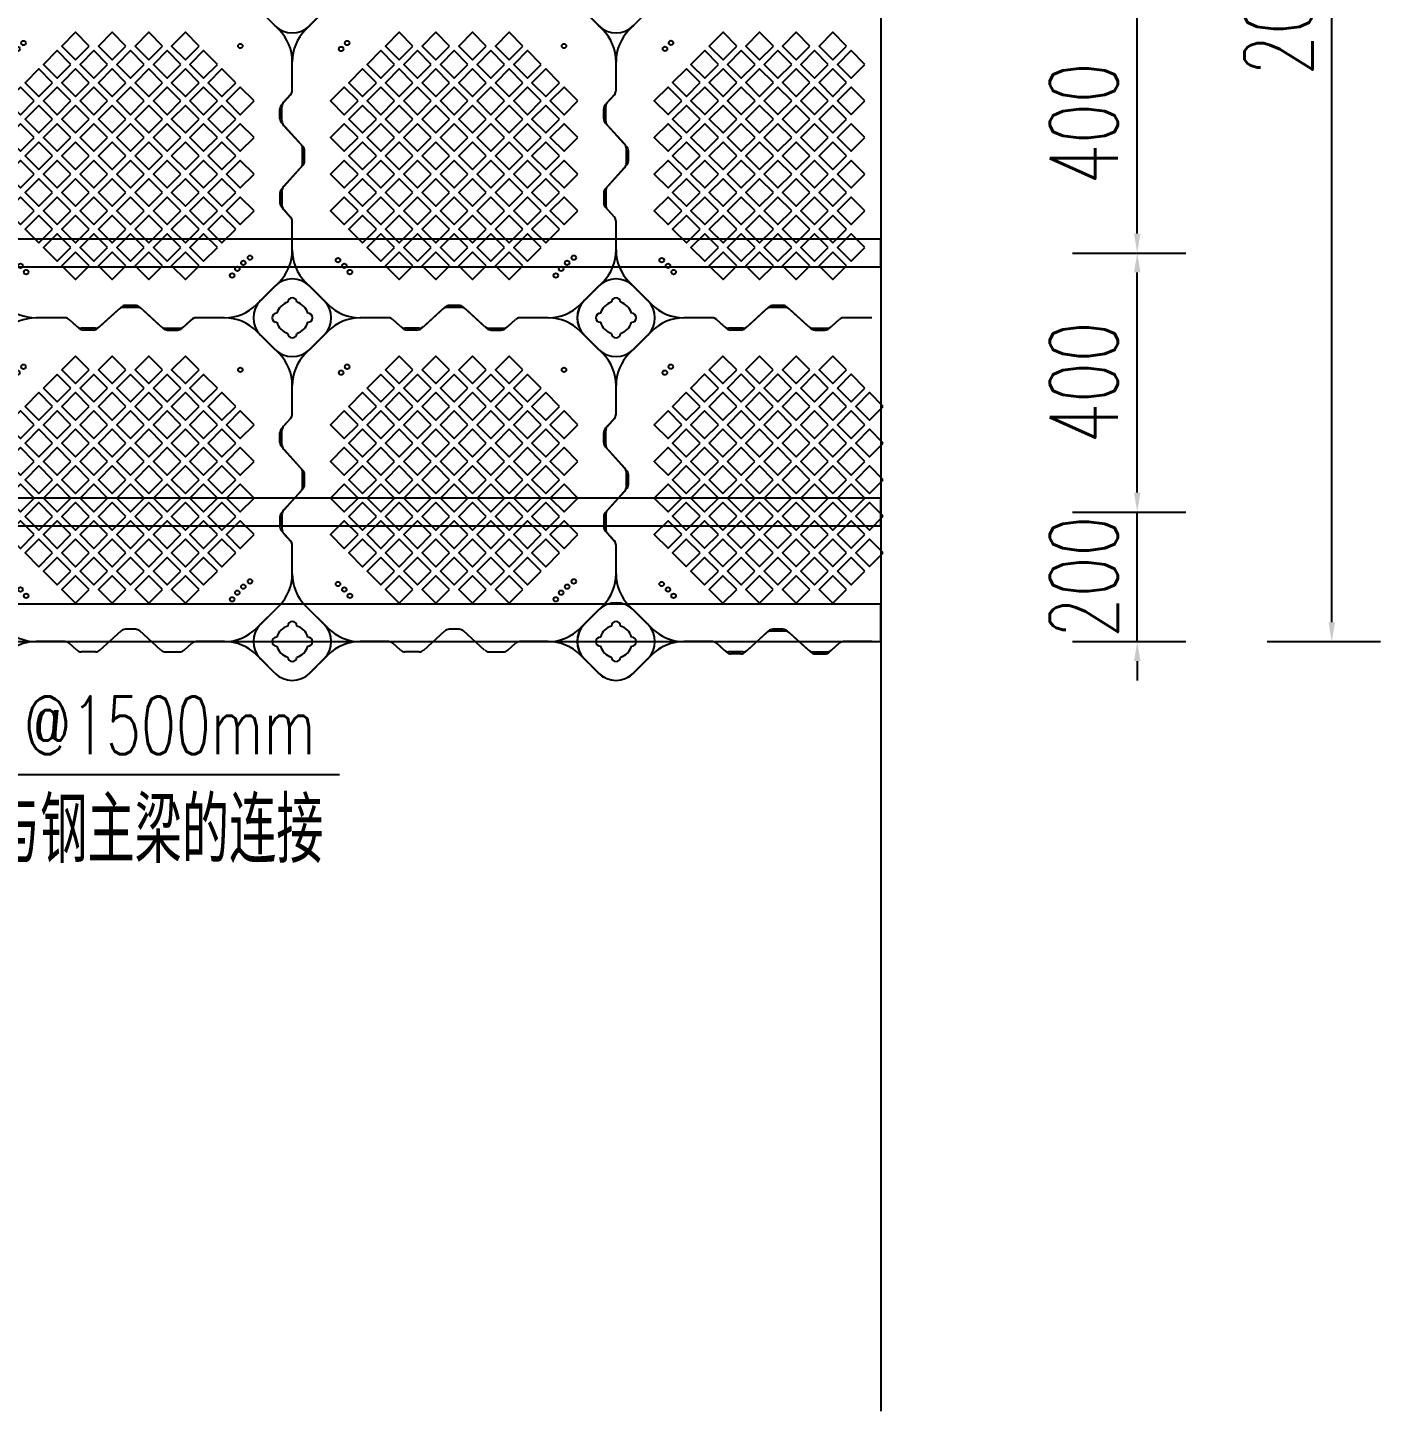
# Model space of a CAD drawing. Header units: millimetres. Extents: x -1003406 to 3312184, y 81337 to 716393.
# Drawn here: x 1159834 to 1161923, y 439045 to 441182 of the extents above; entities that cross this region are included whole.
import ezdxf

# ---------------------------------------------------------------- set-up
doc = ezdxf.new("R2010")
doc.units = ezdxf.units.MM
doc.header["$LTSCALE"] = 10
doc.layers.get('Defpoints').update_dxf_attribs({"linetype": 'CONTINUOUS'})
for name, color, linetype in [('DIM_LEAD', 3, 'CONTINUOUS'), ('DIM_SYMB', 3, 'CONTINUOUS'), ('PUB_TEXT', 7, 'CONTINUOUS'), ('W-FLOAT_BOWL浮筒', 253, 'CONTINUOUS'), ('W-STEEL_FRAME钢架', 3, 'CONTINUOUS')]:
    doc.layers.add(name, color=color, linetype=linetype)
doc.layers.add('文字及标注', color=3, linetype='CONTINUOUS', lineweight=15)
doc.styles.add('_TCH_DIM', font='SIMPLEX', dxfattribs={"bigfont": 'GBCBIG'})
doc.styles.add('STANDARD_T3', font='simplex.shx', dxfattribs={"width": 0.7, "bigfont": 'gbcbig.shx'})
doc.dimstyles.new('W&&30', dxfattribs={"dimtxt": 105, "dimasz": 30, "dimexe": 75, "dimexo": 90, "dimgap": 30, "dimtad": 1, "dimdec": 0, "dimzin": 0, "dimdsep": 46, "dimtxsty": 'STANDARD_T3', "dimcen": 0.09, "dimclrd": 1, "dimclre": 1, "dimclrt": 7, "dimazin": 2, "dimtfac": 1, "dimtdec": 0, "dimtix": 1, "dimtmove": 2, "dimatfit": 3, "dimfxl": 100, "dimtolj": 1, "dimtzin": 0, "dimarcsym": 0})

# ---------------------------------------------------------------- blocks, each defined once
blk = doc.blocks.new('旗华浮筒')
at = {"layer": 'W-FLOAT_BOWL浮筒'}
for p, q in [((-548.8, 526.9), (-526.9, 548.8)), ((-473.2, 548.8), (-444.8, 520.5)), ((-26.8, 548.8), (-55.2, 520.5)), ((26.9, 548.8), (48.8, 526.9)), ((-332.9, 513.4), (-344.7, 502.6)), ((-303.9, 516), (-326.1, 516)), ((-297.1, 513.4), (-264.4, 483.6)), ((-202.9, 513.4), (-235.6, 483.6)), ((-196.1, 516), (-173.9, 516)), ((-167.1, 513.4), (-155.3, 502.6)), ((-395.4, 500), (-351.5, 500)), ((-148.5, 500), (-104.7, 500)), ((-548.8, 473.2), (-520.5, 444.8)), ((-479.5, 444.8), (-444.8, 479.5)), ((-257.6, 481), (-242.4, 481)), ((-20.5, 444.8), (-55.2, 479.5)), ((48.8, 473.2), (20.5, 444.8)), ((-500, 351.5), (-500, 395.4)), ((0, 351.3), (0, 395.4)), ((-513.4, 332.9), (-502.6, 344.7)), ((-16.4, 329.4), (-2.6, 344.5)), ((-516, 303.9), (-516, 326.1)), ((-19, 307.4), (-19, 322.6)), ((-16.4, 300.6), (13.4, 267.9)), ((-513.4, 297.1), (-483.6, 264.4)), ((-481, 242.4), (-481, 257.6)), ((16, 238.9), (16, 261.1)), ((-513.4, 202.9), (-483.6, 235.6)), ((-16.4, 199.4), (13.4, 232.1)), ((-516, 196.1), (-516, 173.9)), ((-19, 192.6), (-19, 177.4)), ((-513.4, 167.1), (-502.6, 155.3)), ((-16.4, 170.6), (-2.6, 155.5)), ((-500, 104.7), (-500, 148.5)), ((0, 104.7), (0, 148.7)), ((-548.8, 26.8), (-520.5, 55.2)), ((-444.8, 20.5), (-479.5, 55.2)), ((-55.2, 20.5), (-20.5, 55.2)), ((48.8, 26.8), (20.5, 55.2)), ((-395.4, 0), (-351.3, 0)), ((-329.4, 16.4), (-344.5, 2.6)), ((-307.4, 19), (-322.6, 19)), ((-300.6, 16.4), (-267.9, -13.4)), ((-199.4, 16.4), (-232.1, -13.4)), ((-192.6, 19), (-177.4, 19)), ((-170.6, 16.4), (-155.5, 2.6)), ((-148.7, 0), (-104.7, 0)), ((-473.2, -48.8), (-444.8, -20.5)), ((-261.1, -16), (-238.9, -16)), ((-26.8, -48.8), (-55.2, -20.5)), ((-526.9, -48.8), (-548.8, -26.9)), ((48.8, -26.9), (26.9, -48.8))]:
    blk.add_line(p, q, dxfattribs=at)
for points in [[(-334.9, 398.5), (-313.6, 419.7), (-334.9, 440.9), (-356.1, 419.7)], [(-278.3, 398.5), (-257.1, 419.7), (-278.3, 440.9), (-299.5, 419.7)], [(-221.7, 398.5), (-200.5, 419.7), (-221.7, 440.9), (-242.9, 419.7)], [(-165.1, 398.5), (-143.9, 419.7), (-165.1, 440.9), (-186.4, 419.7)], [(-363.1, 370.2), (-341.9, 391.4), (-363.1, 412.6), (-384.4, 391.4)], [(-306.6, 370.2), (-285.4, 391.4), (-306.6, 412.6), (-327.8, 391.4)], [(-250, 370.2), (-228.8, 391.4), (-250, 412.6), (-271.2, 391.4)], [(-193.4, 370.2), (-172.2, 391.4), (-193.4, 412.6), (-214.6, 391.4)], [(-136.9, 370.2), (-115.6, 391.4), (-136.9, 412.6), (-158.1, 391.4)], [(-391.4, 341.9), (-370.2, 363.1), (-391.4, 384.4), (-412.6, 363.1)], [(-334.9, 341.9), (-313.6, 363.1), (-334.9, 384.4), (-356.1, 363.1)], [(-278.3, 341.9), (-257.1, 363.1), (-278.3, 384.4), (-299.5, 363.1)], [(-221.7, 341.9), (-200.5, 363.1), (-221.7, 384.4), (-242.9, 363.1)], [(-165.1, 341.9), (-143.9, 363.1), (-165.1, 384.4), (-186.4, 363.1)], [(-108.6, 341.9), (-87.4, 363.1), (-108.6, 384.4), (-129.8, 363.1)], [(-419.7, 313.6), (-398.5, 334.9), (-419.7, 356.1), (-440.9, 334.9)], [(-363.1, 313.6), (-341.9, 334.9), (-363.1, 356.1), (-384.4, 334.9)], [(-306.6, 313.6), (-285.4, 334.9), (-306.6, 356.1), (-327.8, 334.9)], [(-250, 313.6), (-228.8, 334.9), (-250, 356.1), (-271.2, 334.9)], [(-193.4, 313.6), (-172.2, 334.9), (-193.4, 356.1), (-214.6, 334.9)], [(-136.9, 313.6), (-115.6, 334.9), (-136.9, 356.1), (-158.1, 334.9)], [(-80.3, 313.6), (-59.1, 334.9), (-80.3, 356.1), (-101.5, 334.9)], [(-391.4, 285.4), (-370.2, 306.6), (-391.4, 327.8), (-412.6, 306.6)], [(-334.9, 285.4), (-313.6, 306.6), (-334.9, 327.8), (-356.1, 306.6)], [(-278.3, 285.4), (-257.1, 306.6), (-278.3, 327.8), (-299.5, 306.6)], [(-221.7, 285.4), (-200.5, 306.6), (-221.7, 327.8), (-242.9, 306.6)], [(-165.1, 285.4), (-143.9, 306.6), (-165.1, 327.8), (-186.4, 306.6)], [(-108.6, 285.4), (-87.4, 306.6), (-108.6, 327.8), (-129.8, 306.6)], [(-419.7, 257.1), (-398.5, 278.3), (-419.7, 299.5), (-440.9, 278.3)], [(-363.1, 257.1), (-341.9, 278.3), (-363.1, 299.5), (-384.4, 278.3)], [(-306.6, 257.1), (-285.4, 278.3), (-306.6, 299.5), (-327.8, 278.3)], [(-250, 257.1), (-228.8, 278.3), (-250, 299.5), (-271.2, 278.3)], [(-193.4, 257.1), (-172.2, 278.3), (-193.4, 299.5), (-214.6, 278.3)], [(-136.9, 257.1), (-115.6, 278.3), (-136.9, 299.5), (-158.1, 278.3)], [(-80.3, 257.1), (-59.1, 278.3), (-80.3, 299.5), (-101.5, 278.3)], [(-391.4, 228.8), (-370.2, 250), (-391.4, 271.2), (-412.6, 250)], [(-334.9, 228.8), (-313.6, 250), (-334.9, 271.2), (-356.1, 250)], [(-278.3, 228.8), (-257.1, 250), (-278.3, 271.2), (-299.5, 250)], [(-221.7, 228.8), (-200.5, 250), (-221.7, 271.2), (-242.9, 250)], [(-165.1, 228.8), (-143.9, 250), (-165.1, 271.2), (-186.4, 250)], [(-108.6, 228.8), (-87.4, 250), (-108.6, 271.2), (-129.8, 250)], [(-419.7, 200.5), (-398.5, 221.7), (-419.7, 242.9), (-440.9, 221.7)], [(-363.1, 200.5), (-341.9, 221.7), (-363.1, 242.9), (-384.4, 221.7)], [(-306.6, 200.5), (-285.4, 221.7), (-306.6, 242.9), (-327.8, 221.7)], [(-250, 200.5), (-228.8, 221.7), (-250, 242.9), (-271.2, 221.7)], [(-193.4, 200.5), (-172.2, 221.7), (-193.4, 242.9), (-214.6, 221.7)], [(-136.9, 200.5), (-115.6, 221.7), (-136.9, 242.9), (-158.1, 221.7)], [(-80.3, 200.5), (-59.1, 221.7), (-80.3, 242.9), (-101.5, 221.7)], [(-391.4, 172.2), (-370.2, 193.4), (-391.4, 214.6), (-412.6, 193.4)], [(-334.9, 172.2), (-313.6, 193.4), (-334.9, 214.6), (-356.1, 193.4)], [(-278.3, 172.2), (-257.1, 193.4), (-278.3, 214.6), (-299.5, 193.4)], [(-221.7, 172.2), (-200.5, 193.4), (-221.7, 214.6), (-242.9, 193.4)], [(-165.1, 172.2), (-143.9, 193.4), (-165.1, 214.6), (-186.4, 193.4)], [(-108.6, 172.2), (-87.4, 193.4), (-108.6, 214.6), (-129.8, 193.4)], [(-419.7, 143.9), (-398.5, 165.1), (-419.7, 186.4), (-440.9, 165.1)], [(-363.1, 143.9), (-341.9, 165.1), (-363.1, 186.4), (-384.4, 165.1)], [(-306.6, 143.9), (-285.4, 165.1), (-306.6, 186.4), (-327.8, 165.1)], [(-250, 143.9), (-228.8, 165.1), (-250, 186.4), (-271.2, 165.1)], [(-193.4, 143.9), (-172.2, 165.1), (-193.4, 186.4), (-214.6, 165.1)], [(-136.9, 143.9), (-115.6, 165.1), (-136.9, 186.4), (-158.1, 165.1)], [(-80.3, 143.9), (-59.1, 165.1), (-80.3, 186.4), (-101.5, 165.1)], [(-391.4, 115.6), (-370.2, 136.9), (-391.4, 158.1), (-412.6, 136.9)], [(-334.9, 115.6), (-313.6, 136.9), (-334.9, 158.1), (-356.1, 136.9)], [(-278.3, 115.6), (-257.1, 136.9), (-278.3, 158.1), (-299.5, 136.9)], [(-221.7, 115.6), (-200.5, 136.9), (-221.7, 158.1), (-242.9, 136.9)], [(-165.1, 115.6), (-143.9, 136.9), (-165.1, 158.1), (-186.4, 136.9)], [(-108.6, 115.6), (-87.4, 136.9), (-108.6, 158.1), (-129.8, 136.9)], [(-363.1, 87.4), (-341.9, 108.6), (-363.1, 129.8), (-384.4, 108.6)], [(-306.6, 87.4), (-285.4, 108.6), (-306.6, 129.8), (-327.8, 108.6)], [(-250, 87.4), (-228.8, 108.6), (-250, 129.8), (-271.2, 108.6)], [(-193.4, 87.4), (-172.2, 108.6), (-193.4, 129.8), (-214.6, 108.6)], [(-136.9, 87.4), (-115.6, 108.6), (-136.9, 129.8), (-158.1, 108.6)], [(-334.9, 59.1), (-313.6, 80.3), (-334.9, 101.5), (-356.1, 80.3)], [(-278.3, 59.1), (-257.1, 80.3), (-278.3, 101.5), (-299.5, 80.3)], [(-221.7, 59.1), (-200.5, 80.3), (-221.7, 101.5), (-242.9, 80.3)], [(-165.1, 59.1), (-143.9, 80.3), (-165.1, 101.5), (-186.4, 80.3)]]:
    blk.add_lwpolyline(points, close=True, dxfattribs=at)
for centre in [(-411, 429.4), (-84.8, 424.4), (-429.4, 411), (-419.7, 419.7), (-75.6, 415.2), (-434.7, 92.9), (-424.4, 84.8), (-415.2, 75.6), (-407.1, 65.3), (-80.3, 80.3)]:
    blk.add_circle(centre, 3.5, dxfattribs=at)
for centre, radius, start, end in [((-500, 522), 38, 45, 135), ((0, 522), 38, 45, 135), ((-522, 500), 38, 135, 225), ((-500, 500), 25, 106.2602, 163.7398), ((-500, 524), 7, 0, 180), ((-500, 500), 25, 16.2602, 73.7398), ((-395.3, 570), 70, 225, 270), ((-326.1, 506), 10, 90, 132.2737), ((-303.9, 506), 10, 47.7263, 90), ((-196.1, 506), 10, 90, 132.2737), ((-173.9, 506), 10, 47.7263, 90), ((-104.7, 570), 70, 270, 315), ((0, 500), 25, 106.2602, 163.7398), ((0, 524), 7, 0, 180), ((0, 500), 25, 16.2602, 73.7398), ((22, 500), 38, 315, 45), ((-524, 500), 7, 90, 270), ((-500, 500), 25, 196.2602, 253.7398), ((-500, 500), 25, 286.2602, 343.7398), ((-476, 500), 7, 270, 90), ((-395.3, 430), 70, 90, 135), ((-351.5, 510), 10, 270, 312.2737), ((-148.5, 510), 10, 227.7263, 270), ((-104.7, 430), 70, 45, 90), ((-24, 500), 7, 90, 270), ((0, 500), 25, 196.2602, 253.7398), ((0, 500), 25, 286.2602, 343.7398), ((24, 500), 7, 270, 90), ((-500, 476), 7, 180, 0), ((-257.6, 491), 10, 227.7263, 270), ((-242.4, 491), 10, 270, 312.2737), ((0, 476), 7, 180, 0), ((-570, 395.3), 70, 0, 45), ((-430, 395.3), 70, 135, 180), ((-70, 395.3), 70, 0, 45), ((70, 395.3), 70, 135, 180), ((-510, 351.5), 10, 317.7263, 0), ((-10, 351.3), 10, 317.7263, 0), ((-506, 326.1), 10, 137.7263, 180), ((-9, 322.6), 10, 137.7263, 180), ((-506, 303.9), 10, 180, 222.2737), ((-9, 307.4), 10, 180, 222.2737), ((-491, 257.6), 10, 0, 42.2737), ((6, 261.1), 10, 0, 42.2737), ((-491, 242.4), 10, 317.7263, 0), ((6, 238.9), 10, 317.7263, 0), ((-506, 196.1), 10, 137.7263, 180), ((-9, 192.6), 10, 137.7263, 180), ((-506, 173.9), 10, 180, 222.2737), ((-9, 177.4), 10, 180, 222.2737), ((-510, 148.5), 10, 0, 42.2737), ((-10, 148.7), 10, 0, 42.2737), ((-570, 104.7), 70, 315, 0), ((-430, 104.7), 70, 180, 225), ((-70, 104.7), 70, 315, 0), ((70, 104.7), 70, 180, 225), ((-522, 0), 38, 135, 225), ((-500, 0), 25, 106.2602, 163.7398), ((-500, 24), 7, 0, 180), ((-500, 0), 25, 16.2602, 73.7398), ((0, 0), 25, 106.2602, 163.7398), ((0, 24), 7, 0, 180), ((0, 0), 25, 16.2602, 73.7398), ((22, 0), 38, 315, 45), ((-524, 0), 7, 90, 270), ((-476, 0), 7, 270, 90), ((-395.3, 70), 70, 225, 270), ((-395.3, -70), 70, 90, 135), ((-351.3, 10), 10, 270, 312.2737), ((-322.6, 9), 10, 90, 132.2737), ((-307.4, 9), 10, 47.7263, 90), ((-192.6, 9), 10, 90, 132.2737), ((-177.4, 9), 10, 47.7263, 90), ((-148.7, 10), 10, 227.7263, 270), ((-104.7, 70), 70, 270, 315), ((-104.7, -70), 70, 45, 90), ((-24, 0), 7, 90, 270), ((24, 0), 7, 270, 90), ((-500, 0), 25, 196.2602, 253.7398), ((-500, 0), 25, 286.2602, 343.7398), ((-261.1, -6), 10, 227.7263, 270), ((-238.9, -6), 10, 270, 312.2737), ((0, 0), 25, 196.2602, 253.7398), ((0, 0), 25, 286.2602, 343.7398), ((-500, -24), 7, 180, 0), ((0, -24), 7, 180, 0), ((-500, -22), 38, 225, 315), ((0, -22), 38, 225, 315)]:
    blk.add_arc(centre, radius, start, end, dxfattribs=at)
blk = doc.blocks.new('*D352')
at = {"layer": 'Defpoints', "color": 0, "transparency": 16777216}
for p in [(1161151.6, 442233.8), (1161848.3, 442233.8), (1161151.6, 440233.8)]:
    blk.add_point(p, dxfattribs=at)
at = {"layer": '文字及标注', "color": 1, "lineweight": -2, "transparency": 16777216}
for p, q in [((1161748.3, 442233.8), (1161923.3, 442233.8)), ((1161848.3, 440263.8), (1161848.3, 442203.8)), ((1161748.3, 440233.8), (1161923.3, 440233.8))]:
    blk.add_line(p, q, dxfattribs=at)
at = {"layer": '文字及标注', "color": 1, "transparency": 16777216}
for points in [[(1161843.3, 442203.8), (1161853.3, 442203.8), (1161848.3, 442233.8)], [(1161843.3, 440263.8), (1161853.3, 440263.8), (1161848.3, 440233.8)]]:
    blk.add_solid(points, dxfattribs=at)
at = {"layer": '文字及标注', "color": 7, "transparency": 16777216, "insert": (1161765.8, 441233.8), "char_height": 105, "attachment_point": 5, "rotation": 90, "style": 'STANDARD_T3'}
blk.add_mtext('\\A1;2000', dxfattribs=at)
blk = doc.blocks.new('*D353')
at = {"layer": 'Defpoints', "color": 0, "transparency": 16777216}
for p in [(1161151.6, 440433.9), (1161547.8, 440433.9), (1161151.6, 440233.8)]:
    blk.add_point(p, dxfattribs=at)
at = {"layer": '文字及标注', "color": 1, "lineweight": -2, "transparency": 16777216}
for p, q in [((1161547.8, 440463.9), (1161547.8, 440493.9)), ((1161447.8, 440433.9), (1161622.8, 440433.9)), ((1161547.8, 440233.8), (1161547.8, 440433.9)), ((1161447.8, 440233.8), (1161622.8, 440233.8)), ((1161547.8, 440203.8), (1161547.8, 440173.8))]:
    blk.add_line(p, q, dxfattribs=at)
at = {"layer": '文字及标注', "color": 1, "transparency": 16777216}
for points in [[(1161542.8, 440463.9), (1161552.8, 440463.9), (1161547.8, 440433.9)], [(1161542.8, 440203.8), (1161552.8, 440203.8), (1161547.8, 440233.8)]]:
    blk.add_solid(points, dxfattribs=at)
at = {"layer": '文字及标注', "color": 7, "transparency": 16777216, "insert": (1161465.3, 440333.8), "char_height": 105, "attachment_point": 5, "rotation": 90, "style": 'STANDARD_T3'}
blk.add_mtext('\\A1;200', dxfattribs=at)
blk = doc.blocks.new('*D354')
at = {"layer": 'Defpoints', "color": 0, "transparency": 16777216}
for p in [(1161151.6, 440833.9), (1161547.8, 440833.9), (1161151.6, 440433.9)]:
    blk.add_point(p, dxfattribs=at)
at = {"layer": '文字及标注', "color": 1, "lineweight": -2, "transparency": 16777216}
for p, q in [((1161447.8, 440833.9), (1161622.8, 440833.9)), ((1161547.8, 440463.9), (1161547.8, 440803.9)), ((1161447.8, 440433.9), (1161622.8, 440433.9))]:
    blk.add_line(p, q, dxfattribs=at)
at = {"layer": '文字及标注', "color": 1, "transparency": 16777216}
for points in [[(1161542.8, 440803.9), (1161552.8, 440803.9), (1161547.8, 440833.9)], [(1161542.8, 440463.9), (1161552.8, 440463.9), (1161547.8, 440433.9)]]:
    blk.add_solid(points, dxfattribs=at)
at = {"layer": '文字及标注', "color": 7, "transparency": 16777216, "insert": (1161465.3, 440633.9), "char_height": 105, "attachment_point": 5, "rotation": 90, "style": 'STANDARD_T3'}
blk.add_mtext('\\A1;400', dxfattribs=at)
blk = doc.blocks.new('*D355')
at = {"layer": 'Defpoints', "color": 0, "transparency": 16777216}
for p in [(1161151.6, 441233.9), (1161547.8, 441233.9), (1161151.6, 440833.9)]:
    blk.add_point(p, dxfattribs=at)
at = {"layer": '文字及标注', "color": 1, "lineweight": -2, "transparency": 16777216}
for p, q in [((1161447.8, 441233.9), (1161622.8, 441233.9)), ((1161547.8, 440863.9), (1161547.8, 441203.9)), ((1161447.8, 440833.9), (1161622.8, 440833.9))]:
    blk.add_line(p, q, dxfattribs=at)
at = {"layer": '文字及标注', "color": 1, "transparency": 16777216}
for points in [[(1161542.8, 441203.9), (1161552.8, 441203.9), (1161547.8, 441233.9)], [(1161542.8, 440863.9), (1161552.8, 440863.9), (1161547.8, 440833.9)]]:
    blk.add_solid(points, dxfattribs=at)
at = {"layer": '文字及标注', "color": 7, "transparency": 16777216, "insert": (1161465.3, 441033.9), "char_height": 105, "attachment_point": 5, "rotation": 90, "style": 'STANDARD_T3'}
blk.add_mtext('\\A1;400', dxfattribs=at)

msp = doc.modelspace()

# ---------------------------------------------------------------- linework, layer by layer
at = {"layer": 'DIM_LEAD'}
msp.add_line((1158303.8, 440028.4), (1160315.8, 440028.4), dxfattribs=at)
at = {"layer": 'DIM_SYMB', "color": 3}
msp.add_lwpolyline([(1161151.6, 443606), (1161151.6, 441415.6), (1161319.6, 441354.4), (1160983.6, 441295.2), (1161151.6, 441235.6), (1161151.6, 439045.2)], dxfattribs=at)
at = {"layer": 'W-FLOAT_BOWL浮筒'}
for p, q in [((1160742.9, 441085.4), (1160742.9, 441129.2)), ((1160729.5, 441066.8), (1160740.3, 441078.7)), ((1160726.9, 441037.8), (1160726.9, 441060.1)), ((1160729.5, 441031.1), (1160759.3, 440998.3)), ((1160761.9, 440976.3), (1160761.9, 440991.6)), ((1160729.5, 440936.8), (1160759.3, 440969.6)), ((1160726.9, 440930.1), (1160726.9, 440907.8)), ((1160729.5, 440901.1), (1160740.3, 440889.2)), ((1160742.9, 440838.5), (1160742.9, 440882.5)), ((1160694, 440760.8), (1160716, 440782.8)), ((1160694.1, 440760.8), (1160722.4, 440789.1)), ((1160798.2, 440754.4), (1160763.4, 440789.2)), ((1160769.7, 440782.8), (1160798, 440754.4)), ((1160942.2, 440717.5), (1160975, 440747.3)), ((1160945.8, 440720.5), (1160978.6, 440750.3)), ((1161004, 440749.9), (1160981.7, 440749.9)), ((1161000.6, 440752.9), (1160985.3, 440752.9)), ((1161040.1, 440720.5), (1161007.3, 440750.3)), ((1161043.5, 440717.5), (1161010.7, 440747.3)), ((1160891.6, 440733.9), (1160847.4, 440733.9)), ((1160891.5, 440733.9), (1160847.5, 440733.9)), ((1160910.1, 440720.5), (1160898.2, 440731.3)), ((1160913.5, 440717.5), (1160898.3, 440731.3)), ((1161072.2, 440717.5), (1161087.4, 440731.3)), ((1161075.8, 440720.5), (1161087.7, 440731.3)), ((1161138.1, 440733.9), (1161094.1, 440733.9)), ((1161138.2, 440733.9), (1161094.4, 440733.9)), ((1160694, 440707.1), (1160722.4, 440678.8)), ((1160716, 440685.1), (1160694.1, 440707)), ((1160798.1, 440713.4), (1160763.4, 440678.7)), ((1160769.8, 440685.1), (1160798.1, 440713.4)), ((1160939.1, 440717.9), (1160916.8, 440717.9)), ((1160935.5, 440714.9), (1160920.2, 440714.9)), ((1161046.8, 440717.9), (1161069.1, 440717.9)), ((1161050.2, 440714.9), (1161065.5, 440714.9)), ((1160742.9, 440585.4), (1160742.9, 440629.2)), ((1160729.5, 440566.8), (1160740.3, 440578.7)), ((1160726.9, 440537.8), (1160726.9, 440560.1)), ((1160729.5, 440531.1), (1160759.3, 440498.3)), ((1160761.9, 440476.3), (1160761.9, 440491.6)), ((1160729.5, 440436.8), (1160759.3, 440469.6)), ((1160726.9, 440430.1), (1160726.9, 440407.8)), ((1160729.5, 440401.1), (1160740.3, 440389.2)), ((1160742.9, 440338.5), (1160742.9, 440382.5)), ((1160694, 440260.8), (1160722.4, 440289.1)), ((1160694.1, 440260.8), (1160716, 440282.8)), ((1160694.1, 440260.8), (1160716, 440282.8)), ((1160798.1, 440254.4), (1160763.4, 440289.2)), ((1160769.8, 440282.8), (1160798.1, 440254.4)), ((1160769.8, 440282.8), (1160798.1, 440254.4)), ((1160942.3, 440217.5), (1160975.1, 440247.3)), ((1160942.3, 440217.5), (1160975.1, 440247.3)), ((1160945.7, 440220.5), (1160978.5, 440250.3)), ((1161004.1, 440249.9), (1160981.8, 440249.9)), ((1161004.1, 440249.9), (1160981.8, 440249.9)), ((1161000.5, 440252.9), (1160985.2, 440252.9)), ((1161040, 440220.5), (1161007.2, 440250.3)), ((1161043.6, 440217.5), (1161010.8, 440247.3)), ((1161043.6, 440217.5), (1161010.8, 440247.3)), ((1160798.2, 440213.4), (1160763.4, 440178.7)), ((1160798.2, 440213.4), (1160763.4, 440178.7)), ((1160769.7, 440185.1), (1160798, 440213.4)), ((1160891.4, 440233.9), (1160847.4, 440233.9)), ((1160891.7, 440233.9), (1160847.5, 440233.9)), ((1160891.7, 440233.9), (1160847.5, 440233.9)), ((1160910, 440220.5), (1160898.1, 440231.3)), ((1160913.6, 440217.5), (1160898.4, 440231.3)), ((1160913.6, 440217.5), (1160898.4, 440231.3)), ((1160939, 440217.9), (1160916.7, 440217.9)), ((1160935.6, 440214.9), (1160920.3, 440214.9)), ((1160935.6, 440214.9), (1160920.3, 440214.9)), ((1161046.7, 440217.9), (1161069, 440217.9)), ((1161050.3, 440214.9), (1161065.6, 440214.9)), ((1161050.3, 440214.9), (1161065.6, 440214.9)), ((1161072.3, 440217.5), (1161087.5, 440231.3)), ((1161072.3, 440217.5), (1161087.5, 440231.3)), ((1161075.7, 440220.5), (1161087.6, 440231.3)), ((1161138.2, 440233.9), (1161094.2, 440233.9)), ((1161138.2, 440233.9), (1161094.2, 440233.9)), ((1161138.1, 440233.9), (1161094.3, 440233.9)), ((1160716, 440185.1), (1160694, 440207)), ((1160694.1, 440207.1), (1160722.4, 440178.8)), ((1160694.1, 440207.1), (1160722.4, 440178.8))]:
    msp.add_line(p, q, dxfattribs=at)
for points in [[(1160929.3, 441153.6), (1160908.1, 441174.8), (1160886.9, 441153.6), (1160908.1, 441132.4)], [(1160985.9, 441153.6), (1160964.7, 441174.8), (1160943.4, 441153.6), (1160964.7, 441132.4)], [(1161042.4, 441153.6), (1161021.2, 441174.8), (1161000, 441153.6), (1161021.2, 441132.4)], [(1161099, 441153.6), (1161077.8, 441174.8), (1161056.6, 441153.6), (1161077.8, 441132.4)], [(1160901, 441125.3), (1160879.8, 441146.6), (1160858.6, 441125.3), (1160879.8, 441104.1)], [(1160957.6, 441125.3), (1160936.4, 441146.6), (1160915.2, 441125.3), (1160936.4, 441104.1)], [(1161014.2, 441125.3), (1160992.9, 441146.6), (1160971.7, 441125.3), (1160992.9, 441104.1)], [(1161070.7, 441125.3), (1161049.5, 441146.6), (1161028.3, 441125.3), (1161049.5, 441104.1)], [(1161127.3, 441125.3), (1161106.1, 441146.6), (1161084.9, 441125.3), (1161106.1, 441104.1)], [(1160872.7, 441097.1), (1160851.5, 441118.3), (1160830.3, 441097.1), (1160851.5, 441075.8)], [(1160929.3, 441097.1), (1160908.1, 441118.3), (1160886.9, 441097.1), (1160908.1, 441075.8)], [(1160985.9, 441097.1), (1160964.7, 441118.3), (1160943.4, 441097.1), (1160964.7, 441075.8)], [(1161042.4, 441097.1), (1161021.2, 441118.3), (1161000, 441097.1), (1161021.2, 441075.8)], [(1161099, 441097.1), (1161077.8, 441118.3), (1161056.6, 441097.1), (1161077.8, 441075.8)], [(1160844.5, 441068.8), (1160823.2, 441090), (1160802, 441068.8), (1160823.2, 441047.6)], [(1160901, 441068.8), (1160879.8, 441090), (1160858.6, 441068.8), (1160879.8, 441047.6)], [(1160957.6, 441068.8), (1160936.4, 441090), (1160915.2, 441068.8), (1160936.4, 441047.6)], [(1161014.2, 441068.8), (1160992.9, 441090), (1160971.7, 441068.8), (1160992.9, 441047.6)], [(1161070.7, 441068.8), (1161049.5, 441090), (1161028.3, 441068.8), (1161049.5, 441047.6)], [(1161127.3, 441068.8), (1161106.1, 441090), (1161084.9, 441068.8), (1161106.1, 441047.6)], [(1160872.7, 441040.5), (1160851.5, 441061.7), (1160830.3, 441040.5), (1160851.5, 441019.3)], [(1160929.3, 441040.5), (1160908.1, 441061.7), (1160886.9, 441040.5), (1160908.1, 441019.3)], [(1160985.9, 441040.5), (1160964.7, 441061.7), (1160943.4, 441040.5), (1160964.7, 441019.3)], [(1161042.4, 441040.5), (1161021.2, 441061.7), (1161000, 441040.5), (1161021.2, 441019.3)], [(1161099, 441040.5), (1161077.8, 441061.7), (1161056.6, 441040.5), (1161077.8, 441019.3)], [(1160844.5, 441012.2), (1160823.2, 441033.4), (1160802, 441012.2), (1160823.2, 440991)], [(1160901, 441012.2), (1160879.8, 441033.4), (1160858.6, 441012.2), (1160879.8, 440991)], [(1160957.6, 441012.2), (1160936.4, 441033.4), (1160915.2, 441012.2), (1160936.4, 440991)], [(1161014.2, 441012.2), (1160992.9, 441033.4), (1160971.7, 441012.2), (1160992.9, 440991)], [(1161070.7, 441012.2), (1161049.5, 441033.4), (1161028.3, 441012.2), (1161049.5, 440991)], [(1161127.3, 441012.2), (1161106.1, 441033.4), (1161084.9, 441012.2), (1161106.1, 440991)], [(1160872.7, 440983.9), (1160851.5, 441005.1), (1160830.3, 440983.9), (1160851.5, 440962.7)], [(1160929.3, 440983.9), (1160908.1, 441005.1), (1160886.9, 440983.9), (1160908.1, 440962.7)], [(1160985.9, 440983.9), (1160964.7, 441005.1), (1160943.4, 440983.9), (1160964.7, 440962.7)], [(1161042.4, 440983.9), (1161021.2, 441005.1), (1161000, 440983.9), (1161021.2, 440962.7)], [(1161099, 440983.9), (1161077.8, 441005.1), (1161056.6, 440983.9), (1161077.8, 440962.7)], [(1160844.5, 440955.6), (1160823.2, 440976.9), (1160802, 440955.6), (1160823.2, 440934.4)], [(1160901, 440955.6), (1160879.8, 440976.9), (1160858.6, 440955.6), (1160879.8, 440934.4)], [(1160957.6, 440955.6), (1160936.4, 440976.9), (1160915.2, 440955.6), (1160936.4, 440934.4)], [(1161014.2, 440955.6), (1160992.9, 440976.9), (1160971.7, 440955.6), (1160992.9, 440934.4)], [(1161070.7, 440955.6), (1161049.5, 440976.9), (1161028.3, 440955.6), (1161049.5, 440934.4)], [(1161127.3, 440955.6), (1161106.1, 440976.9), (1161084.9, 440955.6), (1161106.1, 440934.4)], [(1160872.7, 440927.4), (1160851.5, 440948.6), (1160830.3, 440927.4), (1160851.5, 440906.1)], [(1160929.3, 440927.4), (1160908.1, 440948.6), (1160886.9, 440927.4), (1160908.1, 440906.1)], [(1160985.9, 440927.4), (1160964.7, 440948.6), (1160943.4, 440927.4), (1160964.7, 440906.1)], [(1161042.4, 440927.4), (1161021.2, 440948.6), (1161000, 440927.4), (1161021.2, 440906.1)], [(1161099, 440927.4), (1161077.8, 440948.6), (1161056.6, 440927.4), (1161077.8, 440906.1)], [(1160844.5, 440899.1), (1160823.2, 440920.3), (1160802, 440899.1), (1160823.2, 440877.9)], [(1160901, 440899.1), (1160879.8, 440920.3), (1160858.6, 440899.1), (1160879.8, 440877.9)], [(1160957.6, 440899.1), (1160936.4, 440920.3), (1160915.2, 440899.1), (1160936.4, 440877.9)], [(1161014.2, 440899.1), (1160992.9, 440920.3), (1160971.7, 440899.1), (1160992.9, 440877.9)], [(1161070.7, 440899.1), (1161049.5, 440920.3), (1161028.3, 440899.1), (1161049.5, 440877.9)], [(1161127.3, 440899.1), (1161106.1, 440920.3), (1161084.9, 440899.1), (1161106.1, 440877.9)], [(1160872.7, 440870.8), (1160851.5, 440892), (1160830.3, 440870.8), (1160851.5, 440849.6)], [(1160929.3, 440870.8), (1160908.1, 440892), (1160886.9, 440870.8), (1160908.1, 440849.6)], [(1160985.9, 440870.8), (1160964.7, 440892), (1160943.4, 440870.8), (1160964.7, 440849.6)], [(1161042.4, 440870.8), (1161021.2, 440892), (1161000, 440870.8), (1161021.2, 440849.6)], [(1161099, 440870.8), (1161077.8, 440892), (1161056.6, 440870.8), (1161077.8, 440849.6)], [(1160901, 440842.5), (1160879.8, 440863.7), (1160858.6, 440842.5), (1160879.8, 440821.3)], [(1160957.6, 440842.5), (1160936.4, 440863.7), (1160915.2, 440842.5), (1160936.4, 440821.3)], [(1161014.2, 440842.5), (1160992.9, 440863.7), (1160971.7, 440842.5), (1160992.9, 440821.3)], [(1161070.7, 440842.5), (1161049.5, 440863.7), (1161028.3, 440842.5), (1161049.5, 440821.3)], [(1161127.3, 440842.5), (1161106.1, 440863.7), (1161084.9, 440842.5), (1161106.1, 440821.3)], [(1160929.3, 440814.2), (1160908.1, 440835.4), (1160886.9, 440814.2), (1160908.1, 440793)], [(1160985.9, 440814.2), (1160964.7, 440835.4), (1160943.4, 440814.2), (1160964.7, 440793)], [(1161042.4, 440814.2), (1161021.2, 440835.4), (1161000, 440814.2), (1161021.2, 440793)], [(1161099, 440814.2), (1161077.8, 440835.4), (1161056.6, 440814.2), (1161077.8, 440793)], [(1160929.2, 440653.6), (1160908, 440674.8), (1160886.8, 440653.6), (1160908, 440632.4)], [(1160985.8, 440653.6), (1160964.6, 440674.8), (1160943.4, 440653.6), (1160964.6, 440632.4)], [(1161042.4, 440653.6), (1161021.2, 440674.8), (1160999.9, 440653.6), (1161021.2, 440632.4)], [(1161098.9, 440653.6), (1161077.7, 440674.8), (1161056.5, 440653.6), (1161077.7, 440632.4)], [(1160900.9, 440625.3), (1160879.7, 440646.6), (1160858.5, 440625.3), (1160879.7, 440604.1)], [(1160957.5, 440625.3), (1160936.3, 440646.6), (1160915.1, 440625.3), (1160936.3, 440604.1)], [(1161014.1, 440625.3), (1160992.9, 440646.6), (1160971.7, 440625.3), (1160992.9, 440604.1)], [(1161070.6, 440625.3), (1161049.4, 440646.6), (1161028.2, 440625.3), (1161049.4, 440604.1)], [(1161127.2, 440625.3), (1161106, 440646.6), (1161084.8, 440625.3), (1161106, 440604.1)], [(1160872.7, 440597.1), (1160851.4, 440618.3), (1160830.2, 440597.1), (1160851.4, 440575.8)], [(1160929.2, 440597.1), (1160908, 440618.3), (1160886.8, 440597.1), (1160908, 440575.8)], [(1160985.8, 440597.1), (1160964.6, 440618.3), (1160943.4, 440597.1), (1160964.6, 440575.8)], [(1161042.4, 440597.1), (1161021.2, 440618.3), (1160999.9, 440597.1), (1161021.2, 440575.8)], [(1161098.9, 440597.1), (1161077.7, 440618.3), (1161056.5, 440597.1), (1161077.7, 440575.8)], [(1161155.5, 440597.1), (1161134.3, 440618.3), (1161113.1, 440597.1), (1161134.3, 440575.8)], [(1160844.4, 440568.8), (1160823.2, 440590), (1160801.9, 440568.8), (1160823.2, 440547.6)], [(1160900.9, 440568.8), (1160879.7, 440590), (1160858.5, 440568.8), (1160879.7, 440547.6)], [(1160957.5, 440568.8), (1160936.3, 440590), (1160915.1, 440568.8), (1160936.3, 440547.6)], [(1161014.1, 440568.8), (1160992.9, 440590), (1160971.7, 440568.8), (1160992.9, 440547.6)], [(1161070.6, 440568.8), (1161049.4, 440590), (1161028.2, 440568.8), (1161049.4, 440547.6)], [(1161127.2, 440568.8), (1161106, 440590), (1161084.8, 440568.8), (1161106, 440547.6)], [(1160872.7, 440540.5), (1160851.4, 440561.7), (1160830.2, 440540.5), (1160851.4, 440519.3)], [(1160929.2, 440540.5), (1160908, 440561.7), (1160886.8, 440540.5), (1160908, 440519.3)], [(1160985.8, 440540.5), (1160964.6, 440561.7), (1160943.4, 440540.5), (1160964.6, 440519.3)], [(1161042.4, 440540.5), (1161021.2, 440561.7), (1160999.9, 440540.5), (1161021.2, 440519.3)], [(1161098.9, 440540.5), (1161077.7, 440561.7), (1161056.5, 440540.5), (1161077.7, 440519.3)], [(1161155.5, 440540.5), (1161134.3, 440561.7), (1161113.1, 440540.5), (1161134.3, 440519.3)], [(1160844.4, 440512.2), (1160823.2, 440533.4), (1160801.9, 440512.2), (1160823.2, 440491)], [(1160900.9, 440512.2), (1160879.7, 440533.4), (1160858.5, 440512.2), (1160879.7, 440491)], [(1160957.5, 440512.2), (1160936.3, 440533.4), (1160915.1, 440512.2), (1160936.3, 440491)], [(1161014.1, 440512.2), (1160992.9, 440533.4), (1160971.7, 440512.2), (1160992.9, 440491)], [(1161070.6, 440512.2), (1161049.4, 440533.4), (1161028.2, 440512.2), (1161049.4, 440491)], [(1161127.2, 440512.2), (1161106, 440533.4), (1161084.8, 440512.2), (1161106, 440491)], [(1160872.7, 440483.9), (1160851.4, 440505.1), (1160830.2, 440483.9), (1160851.4, 440462.7)], [(1160929.2, 440483.9), (1160908, 440505.1), (1160886.8, 440483.9), (1160908, 440462.7)], [(1160985.8, 440483.9), (1160964.6, 440505.1), (1160943.4, 440483.9), (1160964.6, 440462.7)], [(1161042.4, 440483.9), (1161021.2, 440505.1), (1160999.9, 440483.9), (1161021.2, 440462.7)], [(1161098.9, 440483.9), (1161077.7, 440505.1), (1161056.5, 440483.9), (1161077.7, 440462.7)], [(1161155.5, 440483.9), (1161134.3, 440505.1), (1161113.1, 440483.9), (1161134.3, 440462.7)], [(1160844.4, 440455.6), (1160823.2, 440476.9), (1160801.9, 440455.6), (1160823.2, 440434.4)], [(1160900.9, 440455.6), (1160879.7, 440476.9), (1160858.5, 440455.6), (1160879.7, 440434.4)], [(1160957.5, 440455.6), (1160936.3, 440476.9), (1160915.1, 440455.6), (1160936.3, 440434.4)], [(1161014.1, 440455.6), (1160992.9, 440476.9), (1160971.7, 440455.6), (1160992.9, 440434.4)], [(1161070.6, 440455.6), (1161049.4, 440476.9), (1161028.2, 440455.6), (1161049.4, 440434.4)], [(1161127.2, 440455.6), (1161106, 440476.9), (1161084.8, 440455.6), (1161106, 440434.4)], [(1160872.7, 440427.4), (1160851.4, 440448.6), (1160830.2, 440427.4), (1160851.4, 440406.1)], [(1160929.2, 440427.4), (1160908, 440448.6), (1160886.8, 440427.4), (1160908, 440406.1)], [(1160985.8, 440427.4), (1160964.6, 440448.6), (1160943.4, 440427.4), (1160964.6, 440406.1)], [(1161042.4, 440427.4), (1161021.2, 440448.6), (1160999.9, 440427.4), (1161021.2, 440406.1)], [(1161098.9, 440427.4), (1161077.7, 440448.6), (1161056.5, 440427.4), (1161077.7, 440406.1)], [(1161155.5, 440427.4), (1161134.3, 440448.6), (1161113.1, 440427.4), (1161134.3, 440406.1)], [(1160844.4, 440399.1), (1160823.2, 440420.3), (1160801.9, 440399.1), (1160823.2, 440377.9)], [(1160900.9, 440399.1), (1160879.7, 440420.3), (1160858.5, 440399.1), (1160879.7, 440377.9)], [(1160957.5, 440399.1), (1160936.3, 440420.3), (1160915.1, 440399.1), (1160936.3, 440377.9)], [(1161014.1, 440399.1), (1160992.9, 440420.3), (1160971.7, 440399.1), (1160992.9, 440377.9)], [(1161070.6, 440399.1), (1161049.4, 440420.3), (1161028.2, 440399.1), (1161049.4, 440377.9)], [(1161127.2, 440399.1), (1161106, 440420.3), (1161084.8, 440399.1), (1161106, 440377.9)], [(1160872.7, 440370.8), (1160851.4, 440392), (1160830.2, 440370.8), (1160851.4, 440349.6)], [(1160929.2, 440370.8), (1160908, 440392), (1160886.8, 440370.8), (1160908, 440349.6)], [(1160985.8, 440370.8), (1160964.6, 440392), (1160943.4, 440370.8), (1160964.6, 440349.6)], [(1161042.4, 440370.8), (1161021.2, 440392), (1160999.9, 440370.8), (1161021.2, 440349.6)], [(1161098.9, 440370.8), (1161077.7, 440392), (1161056.5, 440370.8), (1161077.7, 440349.6)], [(1161155.5, 440370.8), (1161134.3, 440392), (1161113.1, 440370.8), (1161134.3, 440349.6)], [(1160900.9, 440342.5), (1160879.7, 440363.7), (1160858.5, 440342.5), (1160879.7, 440321.3)], [(1160957.5, 440342.5), (1160936.3, 440363.7), (1160915.1, 440342.5), (1160936.3, 440321.3)], [(1161014.1, 440342.5), (1160992.9, 440363.7), (1160971.7, 440342.5), (1160992.9, 440321.3)], [(1161070.6, 440342.5), (1161049.4, 440363.7), (1161028.2, 440342.5), (1161049.4, 440321.3)], [(1161127.2, 440342.5), (1161106, 440363.7), (1161084.8, 440342.5), (1161106, 440321.3)], [(1160929.2, 440314.2), (1160908, 440335.4), (1160886.8, 440314.2), (1160908, 440293)], [(1160985.8, 440314.2), (1160964.6, 440335.4), (1160943.4, 440314.2), (1160964.6, 440293)], [(1161042.4, 440314.2), (1161021.2, 440335.4), (1160999.9, 440314.2), (1161021.2, 440293)], [(1161098.9, 440314.2), (1161077.7, 440335.4), (1161056.5, 440314.2), (1161077.7, 440293)]]:
    msp.add_lwpolyline(points, close=True, dxfattribs=at)
for centre in [(1160827.7, 441158.4), (1160818.5, 441149.2), (1160813.5, 440822.9), (1160823.2, 440814.2), (1160831.9, 440804.5), (1160827.6, 440658.4), (1160818.4, 440649.2), (1160813.4, 440322.9), (1160823.2, 440314.2), (1160831.8, 440304.5)]:
    msp.add_circle(centre, 3.5, dxfattribs=at)
for centre, radius, start, end in [((1160742.9, 441212), 38, 225, 315), ((1160672.9, 441129.3), 70, 0, 45), ((1160812.9, 441129.2), 70, 135, 180), ((1160732.9, 441085.4), 10, 317.7263, 0), ((1160736.9, 441060.1), 10, 137.7263, 180), ((1160736.9, 441037.8), 10, 180, 222.2737), ((1160751.9, 440991.6), 10, 0, 42.2737), ((1160751.9, 440976.3), 10, 317.7263, 0), ((1160736.9, 440930.1), 10, 137.7263, 180), ((1160736.9, 440907.8), 10, 180, 222.2737), ((1160732.9, 440882.5), 10, 0, 42.2737), ((1160672.9, 440838.6), 70, 315, 0), ((1160812.9, 440838.7), 70, 180, 225), ((1160742.8, 440755.9), 38, 45, 135), ((1160720.9, 440734), 38, 135, 225), ((1160721, 440733.9), 38, 135, 225), ((1160742.9, 440733.9), 25, 106.2602, 163.7398), ((1160742.9, 440733.9), 25, 106.2602, 163.7398), ((1160742.9, 440757.9), 7, 0, 180), ((1160742.9, 440757.9), 7, 0, 180), ((1160742.9, 440733.9), 25, 16.2602, 73.7398), ((1160742.9, 440733.9), 25, 16.2602, 73.7398), ((1160847.5, 440803.9), 70, 225, 270), ((1160847.7, 440803.9), 70, 225, 270), ((1160981.7, 440739.9), 10, 90, 132.2737), ((1160985.3, 440742.9), 10, 90, 132.2737), ((1161000.6, 440742.9), 10, 47.7263, 90), ((1161004, 440739.9), 10, 47.7263, 90), ((1160718.9, 440733.9), 7, 90, 270), ((1160718.9, 440733.9), 7, 90, 270), ((1160742.9, 440733.9), 25, 196.2602, 253.7398), ((1160742.9, 440733.9), 25, 196.2602, 253.7398), ((1160742.9, 440733.9), 25, 286.2602, 343.7398), ((1160742.9, 440733.9), 25, 286.2602, 343.7398), ((1160766.9, 440733.9), 7, 270, 90), ((1160766.9, 440733.9), 7, 270, 90), ((1160847.6, 440663.9), 70, 90, 135), ((1160847.6, 440663.9), 70, 90, 135), ((1160891.5, 440723.9), 10, 47.7263, 90), ((1160891.6, 440723.9), 10, 47.7263, 90), ((1161094.1, 440723.9), 10, 90, 132.2737), ((1161094.4, 440723.9), 10, 90, 132.2737), ((1160742.9, 440709.9), 7, 180, 0), ((1160742.9, 440709.9), 7, 180, 0), ((1160916.8, 440727.9), 10, 227.7263, 270), ((1160920.2, 440724.9), 10, 227.7263, 270), ((1160935.5, 440724.9), 10, 270, 312.2737), ((1160939.1, 440727.9), 10, 270, 312.2737), ((1161046.8, 440727.9), 10, 227.7263, 270), ((1161050.2, 440724.9), 10, 227.7263, 270), ((1161065.5, 440724.9), 10, 270, 312.2737), ((1161069.1, 440727.9), 10, 270, 312.2737), ((1160742.9, 440712), 38, 225, 315), ((1160672.9, 440629.3), 70, 0, 45), ((1160812.9, 440629.2), 70, 135, 180), ((1160732.9, 440585.4), 10, 317.7263, 0), ((1160736.9, 440560.1), 10, 137.7263, 180), ((1160736.9, 440537.8), 10, 180, 222.2737), ((1160751.9, 440491.6), 10, 0, 42.2737), ((1160751.9, 440476.3), 10, 317.7263, 0), ((1160736.9, 440430.1), 10, 137.7263, 180), ((1160736.9, 440407.8), 10, 180, 222.2737), ((1160732.9, 440382.5), 10, 0, 42.2737), ((1160672.9, 440338.6), 70, 315, 0), ((1160812.9, 440338.7), 70, 180, 225), ((1160742.9, 440255.9), 38, 45, 135), ((1160742.9, 440255.9), 38, 45, 135), ((1160720.9, 440233.9), 38, 135, 225), ((1160721, 440234), 38, 135, 225), ((1160721, 440234), 38, 135, 225), ((1160742.9, 440233.9), 25, 106.2602, 163.7398), ((1160742.9, 440233.9), 25, 106.2602, 163.7398), ((1160742.9, 440233.9), 25, 106.2602, 163.7398), ((1160742.9, 440257.9), 7, 0, 180), ((1160742.9, 440257.9), 7, 0, 180), ((1160742.9, 440257.9), 7, 0, 180), ((1160742.9, 440233.9), 25, 16.2602, 73.7398), ((1160742.9, 440233.9), 25, 16.2602, 73.7398), ((1160742.9, 440233.9), 25, 16.2602, 73.7398), ((1160718.9, 440233.9), 7, 90, 270), ((1160718.9, 440233.9), 7, 90, 270), ((1160718.9, 440233.9), 7, 90, 270), ((1160766.9, 440233.9), 7, 270, 90), ((1160766.9, 440233.9), 7, 270, 90), ((1160766.9, 440233.9), 7, 270, 90), ((1160847.6, 440303.9), 70, 225, 270), ((1160847.6, 440303.9), 70, 225, 270), ((1160847.6, 440303.9), 70, 225, 270), ((1160981.8, 440239.9), 10, 90, 132.2737), ((1160981.8, 440239.9), 10, 90, 132.2737), ((1160985.2, 440242.9), 10, 90, 132.2737), ((1161000.5, 440242.9), 10, 47.7263, 90), ((1161004.1, 440239.9), 10, 47.7263, 90), ((1161004.1, 440239.9), 10, 47.7263, 90), ((1160742.9, 440233.9), 25, 196.2602, 253.7398), ((1160742.9, 440233.9), 25, 196.2602, 253.7398), ((1160742.9, 440233.9), 25, 196.2602, 253.7398), ((1160742.9, 440233.9), 25, 286.2602, 343.7398), ((1160742.9, 440233.9), 25, 286.2602, 343.7398), ((1160742.9, 440233.9), 25, 286.2602, 343.7398), ((1160847.5, 440163.9), 70, 90, 135), ((1160847.7, 440163.9), 70, 90, 135), ((1160847.7, 440163.9), 70, 90, 135), ((1160891.4, 440223.9), 10, 47.7263, 90), ((1160891.7, 440223.9), 10, 47.7263, 90), ((1160891.7, 440223.9), 10, 47.7263, 90), ((1160916.7, 440227.9), 10, 227.7263, 270), ((1160920.3, 440224.9), 10, 227.7263, 270), ((1160920.3, 440224.9), 10, 227.7263, 270), ((1160935.6, 440224.9), 10, 270, 312.2737), ((1160935.6, 440224.9), 10, 270, 312.2737), ((1160939, 440227.9), 10, 270, 312.2737), ((1161046.7, 440227.9), 10, 227.7263, 270), ((1161050.3, 440224.9), 10, 227.7263, 270), ((1161050.3, 440224.9), 10, 227.7263, 270), ((1161065.6, 440224.9), 10, 270, 312.2737), ((1161065.6, 440224.9), 10, 270, 312.2737), ((1161069, 440227.9), 10, 270, 312.2737), ((1161094.2, 440223.9), 10, 90, 132.2737), ((1161094.2, 440223.9), 10, 90, 132.2737), ((1161094.3, 440223.9), 10, 90, 132.2737), ((1160742.9, 440209.9), 7, 180, 0), ((1160742.9, 440209.9), 7, 180, 0), ((1160742.9, 440209.9), 7, 180, 0), ((1160742.8, 440212), 38, 225, 315)]:
    msp.add_arc(centre, radius, start, end, dxfattribs=at)
at = {"layer": 'W-STEEL_FRAME钢架', "color": 1}
for points in [[(1153759.5, 440812.4), (1161151.6, 440812.4), (1161151.6, 440855.4), (1153759.5, 440855.4)], [(1153904.5, 440412.4), (1161151.6, 440412.4), (1161151.6, 440455.4), (1153904.5, 440455.4)]]:
    msp.add_lwpolyline(points, close=True, dxfattribs=at)
at = {"layer": 'W-STEEL_FRAME钢架'}
msp.add_lwpolyline([(1154029.9, 440233.8), (1161151.6, 440233.8), (1161151.6, 440291.8), (1154020.7, 440291.8)], dxfattribs=at)

# ---------------------------------------------------------------- block references
at = {"layer": 'W-FLOAT_BOWL浮筒', "rotation": 90}
for p in [(1160242.9, 441733.9), (1160742.9, 441733.9), (1160242.9, 441233.9), (1160742.9, 441233.9), (1160242.9, 440733.9), (1160742.9, 440733.9)]:
    msp.add_blockref('旗华浮筒', p, dxfattribs=at)

# ---------------------------------------------------------------- texts
at = {"layer": 'PUB_TEXT', "color": 7, "style": '_TCH_DIM', "width": 0.705882}
msp.add_text('@1500mm', height=89.25, dxfattribs=at).set_placement((1159828.3, 440059.9))
at = {"layer": 'PUB_TEXT', "color": 7, "style": '_TCH_DIM'}
msp.add_text('用于浮筒与钢主梁的连接', height=101.277, dxfattribs=at).set_placement((1159489, 439891.9))

# ---------------------------------------------------------------- dimensions: what is measured, and where the dimension line sits
at = {"layer": '文字及标注', "color": 8}
for base, p1, p2, picture, middle in [((1161848.3, 442233.8), (1161151.6, 440233.8), (1161151.6, 442233.8), '*D352', (1161765.8, 441233.8)), ((1161547.8, 441233.9), (1161151.6, 440833.9), (1161151.6, 441233.9), '*D355', (1161465.3, 441033.9)), ((1161547.8, 440833.9), (1161151.6, 440433.9), (1161151.6, 440833.9), '*D354', (1161465.3, 440633.9)), ((1161547.8, 440433.9), (1161151.6, 440233.8), (1161151.6, 440433.9), '*D353', (1161465.3, 440333.8))]:
    dim = msp.add_linear_dim(base=base, p1=p1, p2=p2, angle=90, dimstyle='W&&30', override={"dimfxlon": 1}, dxfattribs=at)
    dim.commit()
    dim.dimension.update_dxf_attribs({"geometry": picture, "text_midpoint": middle})

doc.saveas('drawing.dxf')
